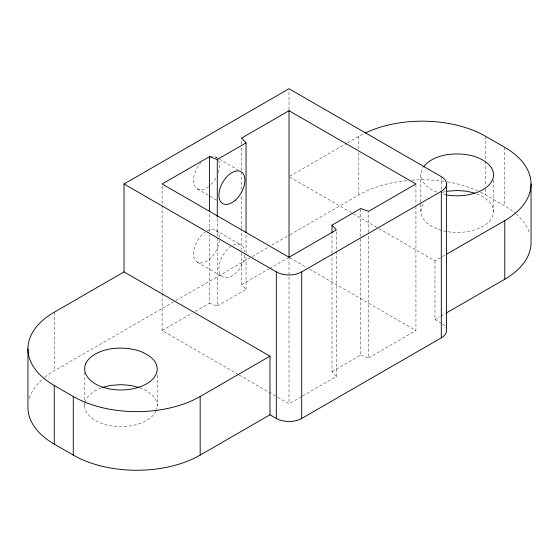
<?xml version="1.0" encoding="UTF-8"?>
<svg xmlns="http://www.w3.org/2000/svg" width="559" height="559" viewBox="0 0 559 559"><rect width="100%" height="100%" fill="white"/><g stroke="black" fill="none" stroke-linecap="round" stroke-linejoin="round"><path stroke-width="0.42" stroke-dasharray="2.79 2.1" d="M238.407 374.579L162.11 330.53L162.11 183.988M195.175 311.44L209.457 303.195L209.457 235.157M209.457 231.664L209.457 212.476M209.457 303.195L217.283 306.004L217.283 237.093M217.283 236.219L217.283 217.032M217.283 306.004L246.051 289.394L241.67 284.594L241.67 251.452M241.67 250.579L241.67 229.644M241.67 228.771L241.67 194.749M241.67 189.515L241.67 171.201M241.67 170.327L241.67 147.646M241.67 144.159L241.67 138.052M246.051 289.394L246.051 256.246M246.051 252.759L246.051 234.438M289.017 109.627L289.017 90.474M302.545 395.989L336.364 376.466L331.99 371.665L331.99 253.905M331.99 253.038L331.99 233.844M336.364 376.466L336.364 229.924M331.99 371.665L360.751 355.056L360.751 237.302M360.751 236.429L360.751 208.514M360.751 355.056L368.577 357.865L368.577 233.131M368.577 232.258L368.577 211.323M155.968 411.061A36.342 20.983 0 0 1 102.688 423.806C94.052 420.878 82.683 413.625 85.108 403.053M85.268 402.34L85.758 400.202A36.342 20.983 0 0 1 101.878 387.736M446.117 231.454A36.342 20.983 0 0 1 439.004 229.637C430.779 226.695 421.535 221.105 420.829 211.463L420.829 174.827L422.066 169.398A36.342 20.983 0 0 1 423.156 167.441M420.829 211.463L422.066 206.033A36.342 20.983 0 0 1 423.596 203.434M289.772 176.225L346.811 143.293M347.558 142.859L358.822 136.361A89.74 51.812 0 0 1 364.573 133.315M44.818 377.227A89.74 51.812 0 0 1 54.237 370.827L175.163 301.015M175.917 300.574L251.494 256.944M252.249 256.504L268.879 246.903M271.905 245.156L289.282 235.122M290.044 234.689L358.822 194.979A89.74 51.812 0 0 1 407.532 180.508M162.11 330.53L192.17 313.173M241.67 284.594L268.725 268.977M269.48 268.544L288.269 257.692M379.009 228.617L434.965 260.92L441.722 257.021M442.469 256.588L445.474 254.855M277.69 397.26L289.017 403.801L301.797 396.422M368.577 357.865L415.931 330.53L415.931 205.796M434.965 260.92L434.965 319.538L440.219 316.506M440.967 316.073L445.474 313.473M476.715 193.903L482.871 196.628L488.65 200.974A36.342 20.983 0 0 1 486.009 224.236A36.342 20.983 0 0 1 447.766 231.733M436.942 192.086C429.319 189.326 421.465 183.548 420.829 174.827M139.722 387.764L146.563 390.797L152.334 395.143A36.342 20.983 0 0 1 156.569 409.537M480.719 192.303A89.74 51.812 0 0 1 485.729 194.979L504.763 205.971A89.74 51.812 0 0 1 515.468 213.433M289.772 177.098L378.247 228.177M215.725 157.065L218.709 158.791M219.456 159.217L238.12 169.992M434.965 319.538L441.31 323.2M197.327 188.928L217.486 200.562M289.772 257.699L306.395 267.293M309.413 269.033L415.931 330.53M215.725 230.336L241.104 244.989M197.327 262.199L222.713 276.852M239.161 375.019L276.929 396.82M504.763 147.352L504.763 205.971M493.52 180.061L493.52 211.463M485.729 136.361L485.729 160.496M485.729 161.362L485.729 185.497M485.729 188.942L485.729 194.979M441.31 176.658L441.31 189.746M415.931 184.861L415.931 204.922M358.822 136.361L358.822 149.295M358.822 152.74L358.822 194.979M289.017 257.259L289.017 403.801M157.205 375.103L157.205 405.631M84.521 372.483L84.521 402.145M84.521 403.018L84.521 405.631M54.237 312.208L54.237 370.827M29.403 398.176A89.74 51.812 0 0 1 44.168 377.758M411.864 180.152A89.74 51.812 0 0 1 445.502 181.57M447.228 181.85A89.74 51.812 0 0 1 477.679 190.857M516.097 213.964A89.74 51.812 0 0 1 529.597 233.32M442.567 324.01A17.951 10.362 0 0 1 445.956 327.847M209.891 156.541A18.398 10.621 -60 0 1 216.85 157.897M218.548 160.307A18.398 10.621 -60 0 1 218.066 173.276M215.725 178.307A18.398 10.621 -60 0 1 210.436 185.064M208.563 186.657A18.398 10.621 -60 0 1 194.085 184.575A18.398 10.621 -60 0 1 201.023 162.557M233.264 245.198A18.398 10.621 -60 0 1 244.849 251.885M244.849 255.023A18.398 10.621 -60 0 1 231.454 276.195A18.398 10.621 -60 0 1 218.911 268.949A18.398 10.621 -60 0 1 230.553 246.771M207.2 230.874A18.398 10.621 -60 0 1 219.519 237.987M219.463 240.37A18.398 10.621 -60 0 1 206.075 261.542A18.398 10.621 -60 0 1 193.526 254.296A18.398 10.621 -60 0 1 205.167 232.111M446.117 194.818A36.342 20.983 0 0 1 442.071 193.917M442.071 192.38A36.342 20.983 0 0 1 446.117 191.478"/><path stroke-width="0.84" d="M54.237 444.098L54.237 385.479A89.74 51.812 0 0 1 54.237 312.208L124.035 271.912L124.035 183.988L289.017 88.734L441.31 176.658A17.951 10.362 0 0 1 441.31 191.311L441.31 337.86L301.706 418.453A17.951 10.362 0 0 1 276.328 418.453L269.983 414.792L200.178 455.089A89.74 51.812 0 0 1 73.271 455.089L54.237 444.098A89.74 51.812 0 0 1 27.95 407.462L27.95 348.844M209.457 211.602L209.457 156.653L217.283 159.462L246.051 142.852L241.67 138.052L289.017 110.717L415.931 183.988L368.577 211.323L360.751 208.514L331.99 225.123L331.99 232.97M217.283 217.032L217.283 159.462M246.051 232.698L246.051 142.852M276.328 418.453L276.328 271.912L124.035 183.988M301.706 418.453L301.706 271.912L441.31 191.311M209.457 156.653L162.11 183.988L289.017 257.259L336.364 229.924L331.99 225.123M54.237 385.479L73.271 396.471A89.74 51.812 0 0 0 200.178 396.471L269.983 356.174L269.983 414.792M446.222 254.422L504.763 220.623A89.74 51.812 0 0 0 504.763 147.352L485.729 136.361A89.74 51.812 0 0 0 365.334 132.951M446.222 313.04L504.763 279.241A89.74 51.812 0 0 0 531.05 242.606L531.05 183.988M474.549 193.1L466.583 191.199L457.171 190.479L447.766 191.199A36.342 20.983 0 0 0 446.117 191.478M139.037 387.464L130.268 385.368L120.863 384.648L111.458 385.368A36.342 20.983 0 0 0 102.688 387.464M124.035 271.912L269.983 356.174M504.763 220.623L504.763 279.241M446.564 183.988L446.564 330.53A17.951 10.362 0 0 1 441.31 337.86M289.017 110.717L289.017 257.259M200.178 396.471L200.178 455.089M73.271 396.471L73.271 455.089M301.706 271.912A17.951 10.362 0 0 1 276.328 271.912M446.117 194.818A36.342 20.983 0 0 0 485.478 187.992A36.342 20.983 0 0 0 488.65 164.339C477.624 154.598 461.874 152.789 447.766 154.563A36.342 20.983 0 0 0 423.596 166.799M85.758 363.567C80.999 375.019 92.92 384.236 102.688 387.17A36.342 20.983 0 0 0 146.563 383.837A36.342 20.983 0 0 0 152.334 358.508C141.308 348.767 125.558 346.957 111.458 348.725A36.342 20.983 0 0 0 85.758 363.567M235.276 200.213A18.398 10.621 -60 0 0 241.104 171.718A18.398 10.621 -60 0 0 219.345 191.017A18.398 10.621 -60 0 0 235.276 200.213"/></g></svg>
